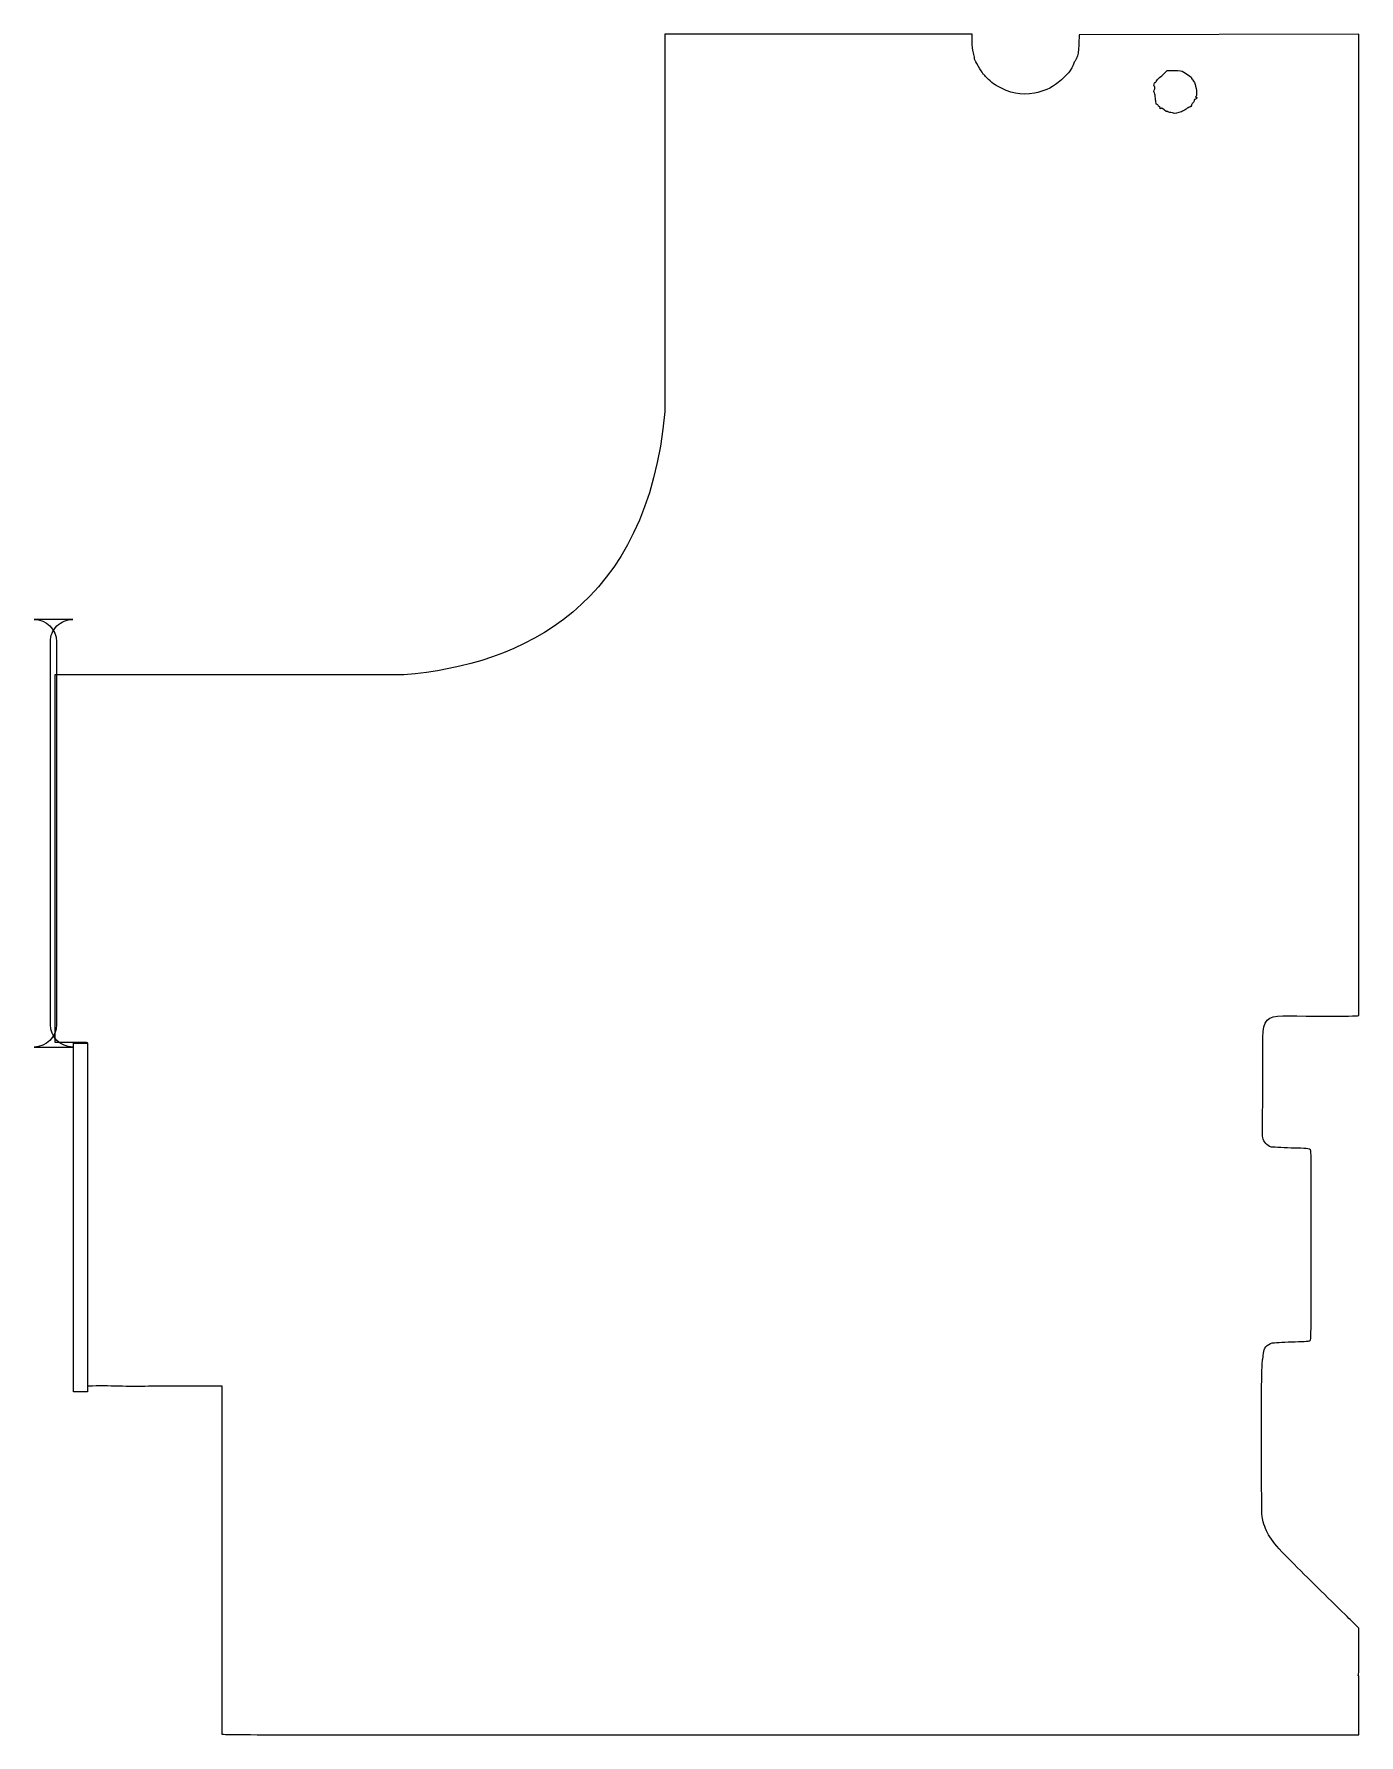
# Model space of a CAD drawing. Extents: x -3 to 240, y 529 to 842.
import ezdxf

# ---------------------------------------------------------------- set-up
doc = ezdxf.new("R2010")
doc.units = 0
doc.layers.add('Layer_1', color=7, linetype='CONTINUOUS')

msp = doc.modelspace()

# ---------------------------------------------------------------- linework, layer by layer
at = {"layer": 'Layer_1', "color": 7}
for points in [[(168.978763, 840.719661), (168.964888, 841.744368), (112.525739, 841.748546), (112.525484, 841.748238)], [(112.525484, 841.748238), (112.530734, 840.647576), (112.530734, 772.441523)], [(240.038164, 661.522281), (240.045664, 841.744302), (188.674813, 841.607434), (188.604613, 839.999889)], [(204.436407, 834.6549), (204.812982, 835.050408)], [(204.812982, 835.050408), (206.088867, 835.050408)], [(3.801659, 734.261834), (-3.325568, 734.261834)], [(-0.327076, 659.865935), (-0.327076, 730.133098)], [(0.803168, 730.133098), (0.803168, 659.865935)], [(0.480469, 723.52046), (0.480469, 690.069291)], [(64.621581, 724.088495), (1.02832, 724.088495)], [(0.481934, 656.612256), (6.268067, 656.609256)], [(3.951063, 592.422726), (3.951063, 656.434404)], [(3.972084, 656.455425), (6.486411, 656.455425)], [(6.506836, 656.370486), (6.506836, 593.565314)], [(6.507432, 656.434404), (6.507432, 592.422726)], [(-3.325568, 655.737199), (3.801659, 655.737199)], [(25.35498, 593.494964), (25.35498, 593.497964), (31.193847, 593.497964), (31.193847, 575.68107), (31.193847, 574.791907), (31.193847, 574.346595), (31.193847, 574.01844), (31.193847, 529.550183)], [(6.486411, 592.401705), (3.972084, 592.401705)], [(240.002974, 545.232765), (239.989774, 548.994487), (239.365752, 549.671242)], [(135.350098, 529.409558), (240.038082, 529.409558), (240.038082, 539.547735)]]:
    msp.add_lwpolyline(points, dxfattribs=at)
for points in [[(3.801659, 734.261834)], [(3.972084, 656.455425)]]:
    msp.add_lwpolyline(points, close=True, dxfattribs=at)
for points in [[(169.233643, 838.289485), (169.016825, 839.077719), (169.002853, 839.212788), (168.978763, 840.719661)], [(169.415285, 837.330013), (169.415458, 837.495013), (169.333505, 837.926486), (169.233643, 838.289485)], [(169.840085, 836.310482), (169.605965, 836.706481), (169.415285, 837.165014), (169.415285, 837.330013)], [(188.260378, 837.569713), (188.116858, 837.194132), (187.987745, 836.992423), (187.985105, 836.946224)], [(188.604613, 839.999889), (188.540413, 838.640811), (188.463335, 838.100918), (188.260378, 837.569713)], [(171.178955, 834.236263), (171.041758, 834.318863), (170.761355, 834.752338), (169.840085, 836.310482)], [(171.43091, 833.956478), (171.37076, 834.062879), (171.257503, 834.188975), (171.178955, 834.236263)], [(173.409913, 832.289486), (172.969993, 832.535043), (171.565835, 833.717795), (171.43091, 833.956478)], [(187.01831, 835.050716), (186.791983, 834.669162), (185.465908, 833.349438), (184.79321, 832.835872)], [(187.680418, 836.401302), (187.680418, 836.260978), (187.4165, 835.721979), (187.01831, 835.050716)], [(187.829833, 836.711849), (187.747318, 836.629348), (187.680418, 836.489731), (187.680418, 836.401302)], [(187.985105, 836.946224), (187.982855, 836.900024), (187.912355, 836.794348), (187.829833, 836.711849)], [(203.621952, 833.937126), (203.863205, 834.114718), (204.229505, 834.437905), (204.436407, 834.6549)], [(206.088867, 835.050408), (207.254075, 835.050408), (207.409557, 835.022423), (207.873042, 834.736932)], [(207.873042, 834.736932), (208.90928, 834.098626), (209.279292, 833.812376), (209.279292, 833.652947)], [(180.433835, 830.912532), (177.844978, 830.468604), (176.037268, 830.822944), (173.409913, 832.289486)], [(184.79321, 832.835872), (183.39548, 831.76876), (182.10251, 831.198665), (180.433835, 830.912532)], [(202.435527, 831.035271), (202.340652, 831.149473), (202.339422, 831.262159), (202.431027, 831.433709)], [(202.450077, 832.189568), (202.389627, 832.211565), (202.368087, 832.377977), (202.403202, 832.558709)], [(202.403202, 832.558709), (202.438302, 832.739437), (202.510062, 832.860881), (202.56287, 832.82824)], [(202.431027, 831.433709), (202.588325, 831.72773), (202.599027, 832.135457), (202.450077, 832.189568)], [(202.63475, 830.232536), (202.59845, 830.586025), (202.508382, 830.947476), (202.435527, 831.035271)], [(202.56287, 832.82824), (202.61567, 832.7956), (202.77641, 832.958697), (202.920297, 833.191521)], [(202.920297, 833.191521), (203.064185, 833.424345), (203.3807, 833.759536), (203.621952, 833.937126)], [(209.279292, 833.652947), (209.279292, 833.562922), (209.327967, 833.49035), (209.386227, 833.49035)], [(209.386227, 833.49035), (209.444502, 833.49035), (209.632827, 833.192274), (209.80517, 832.828241)], [(209.80517, 832.828241), (210.17903, 832.038643), (210.359772, 830.600095), (210.12158, 830.313104)], [(202.740215, 829.289177), (202.71824, 829.454177), (202.671065, 829.879049), (202.63475, 830.232536)], [(202.790015, 828.899529), (202.784765, 828.949029), (202.76234, 829.124178), (202.740215, 829.289177)], [(202.98044, 828.810173), (202.881462, 828.810173), (202.7954, 828.850028), (202.790015, 828.899529)], [(203.16062, 828.629997), (203.16062, 828.728997), (203.079455, 828.810173), (202.98044, 828.810173)], [(203.340792, 828.449822), (203.241807, 828.449822), (203.16062, 828.531001), (203.16062, 828.629997)], [(203.51951, 828.194939), (203.51951, 828.341334), (203.444262, 828.449822), (203.340792, 828.449822)], [(203.685035, 828.077751), (203.553905, 827.968929), (203.519502, 827.992477), (203.51951, 828.194939)], [(204.241677, 827.847771), (203.935565, 828.133733), (203.814012, 828.184787), (203.685035, 828.077751)], [(204.695772, 827.544548), (204.661422, 827.510176), (204.457025, 827.646619), (204.241677, 827.847771)], [(208.319802, 827.975213), (208.088802, 827.796206), (207.684372, 827.568197), (207.420387, 827.466912)], [(208.978977, 828.347283), (208.847735, 828.322203), (208.550795, 828.154218), (208.319802, 827.975213)], [(209.26169, 828.631463), (209.237315, 828.500223), (209.11022, 828.37237), (208.978977, 828.347283)], [(209.532687, 829.0841), (209.407797, 828.966029), (209.286072, 828.762707), (209.26169, 828.631463)], [(209.759742, 829.533807), (209.759742, 829.404377), (209.657585, 829.202171), (209.532687, 829.0841)], [(209.98679, 829.769647), (209.841117, 829.769647), (209.759742, 829.684698), (209.759742, 829.533807)], [(210.282687, 829.949822), (210.244662, 829.850822), (210.11174, 829.769647), (209.98679, 829.769647)], [(210.12158, 830.313104), (209.99657, 830.162459), (210.00377, 830.129998), (210.161105, 830.129998)], [(210.161105, 830.129998), (210.281532, 830.129999), (210.326255, 830.063345), (210.282687, 829.949822)], [(204.90818, 827.483026), (204.825267, 827.551831), (204.73013, 827.578917), (204.695772, 827.544548)], [(205.482395, 827.330682), (205.249452, 827.345585), (204.991092, 827.414212), (204.90818, 827.483026)], [(205.995095, 827.214959), (205.94657, 827.263454), (205.715345, 827.315771), (205.482395, 827.330682)], [(207.420387, 827.466912), (206.792232, 827.225905), (206.1059, 827.104159), (205.995095, 827.214959)], [(112.530734, 772.441523), (109.402094, 736.901075), (86.545499, 725.848408), (64.621581, 724.088495)], [(-3.325568, 734.261834), (-1.04533, 734.261834), (0.803168, 732.413336), (0.803168, 730.133098)], [(0.882202, 733.052555), (1.65649, 733.826843), (2.70665, 734.261834), (3.801659, 734.261834)], [(-0.327076, 730.133098), (-0.327076, 731.228107), (0.107914, 732.278267), (0.882202, 733.052555)], [(0.482157, 724.092245), (0.482157, 724.092245), (0.480233, 723.832745), (0.480469, 723.52046)], [(1.02832, 724.088495), (0.921531, 724.088495), (0.482157, 724.092245), (0.482157, 724.092245)], [(0.480469, 690.069291), (0.480469, 661.183671), (0.481934, 656.612256), (0.481934, 656.612256)], [(222.401487, 650.355809), (222.377637, 663.105516), (221.201472, 661.406331), (232.2452, 661.412414)], [(0.803168, 659.865935), (0.803168, 657.585697), (-1.04533, 655.737199), (-3.325568, 655.737199)], [(3.801659, 655.737199), (1.521422, 655.737199), (-0.327076, 657.585697), (-0.327076, 659.865935)], [(232.2452, 661.412414), (238.024775, 661.416164), (239.548294, 661.421189), (240.038164, 661.522281)], [(3.951063, 656.434404), (3.951063, 656.439979), (3.953277, 656.445326), (3.95722, 656.449268)], [(3.95722, 656.449268), (3.961162, 656.45321), (3.966509, 656.455425), (3.972084, 656.455425)], [(6.268067, 656.609256), (6.400705, 656.609196), (6.506836, 656.503124), (6.506836, 656.370486)], [(6.486411, 656.455425), (6.49802, 656.455425), (6.507432, 656.446013), (6.507432, 656.434404)], [(222.310662, 641.610696), (222.336087, 642.699696), (222.376512, 646.634301), (222.401487, 650.355809)], [(222.379512, 639.073581), (222.316212, 639.379769), (222.285155, 640.521696), (222.310662, 641.610696)], [(223.820915, 637.405131), (223.17899, 637.577984), (222.534762, 638.323424), (222.379512, 639.073581)], [(227.594352, 637.186866), (225.786087, 637.234716), (224.088312, 637.333131), (223.820915, 637.405131)], [(231.090935, 636.890969), (230.906967, 637.074974), (230.487447, 637.110276), (227.594352, 637.186866)], [(231.276972, 624.296242), (231.298572, 635.929064), (231.287322, 636.694581), (231.090935, 636.890969)], [(231.247647, 606.904154), (231.251397, 609.657322), (231.264147, 617.484119), (231.276972, 624.296242)], [(231.026457, 601.784527), (231.226527, 601.891484), (231.24113, 602.228017), (231.247647, 606.904154)], [(222.511317, 599.550637), (222.502017, 600.372374), (223.169817, 601.145384), (224.102135, 601.391947)], [(224.102135, 601.391947), (224.365115, 601.461472), (225.983075, 601.552597), (227.696862, 601.594094)], [(227.696862, 601.594094), (229.410672, 601.635569), (230.90876, 601.721534), (231.026457, 601.784527)], [(222.131922, 587.610697), (222.132402, 594.075674), (222.207455, 597.628657), (222.36044, 598.469579)], [(222.36044, 598.469579), (222.444485, 598.931587), (222.512877, 599.418629), (222.511317, 599.550637)], [(6.506836, 593.565314), (6.571505, 593.541014), (6.635592, 593.515589), (6.708985, 593.508164)], [(6.708985, 593.508164), (10.364089, 593.704154), (14.053068, 593.330414), (17.714356, 593.494964)], [(17.714356, 593.494964), (21.725449, 593.500214), (23.577813, 593.497214), (25.35498, 593.494964)], [(3.95722, 592.407862), (3.953277, 592.411804), (3.951063, 592.417151), (3.951063, 592.422726)], [(3.972084, 592.401705), (3.966509, 592.401705), (3.961162, 592.40392), (3.95722, 592.407862)], [(6.507432, 592.422726), (6.507432, 592.411116), (6.49802, 592.401705), (6.486411, 592.401705)], [(222.128922, 582.810405), (222.130422, 583.701405), (222.131922, 585.861697), (222.131922, 587.610697)], [(222.139197, 579.389992), (222.131697, 580.379992), (222.127122, 581.919405), (222.128922, 582.810405)], [(222.169947, 573.570165), (222.160122, 575.781172), (222.146547, 578.399992), (222.139197, 579.389992)], [(222.464382, 568.52964), (222.20342, 569.49174), (222.186672, 569.778375), (222.169947, 573.570165)], [(227.62649, 561.269872), (224.071227, 564.835185), (223.093655, 566.20956), (222.464382, 568.52964)], [(231.566922, 557.347027), (231.492672, 557.412577), (228.78125, 560.111842), (227.62649, 561.269872)], [(235.006377, 553.952977), (233.166117, 555.774352), (231.618515, 557.301382), (231.566922, 557.347027)], [(238.546902, 550.494487), (238.440162, 550.57524), (236.846637, 552.13161), (235.006377, 553.952977)], [(239.365752, 549.671242), (239.021997, 550.043235), (238.653657, 550.413697), (238.546902, 550.494487)], [(239.915082, 540.410498), (240.012057, 540.5676), (240.017997, 540.871553), (240.002974, 545.232765)], [(239.963382, 540.368048), (239.896932, 540.326948), (239.875182, 540.346148), (239.915082, 540.410498)], [(240.038082, 539.547735), (240.017757, 540.054645), (239.993457, 540.386655), (239.963382, 540.368048)], [(31.193847, 529.550183), (33.748247, 529.41915), (49.101765, 529.40955), (135.350098, 529.409558)]]:
    msp.add_open_spline(points, degree=3, dxfattribs=at)

doc.saveas('drawing.dxf')
